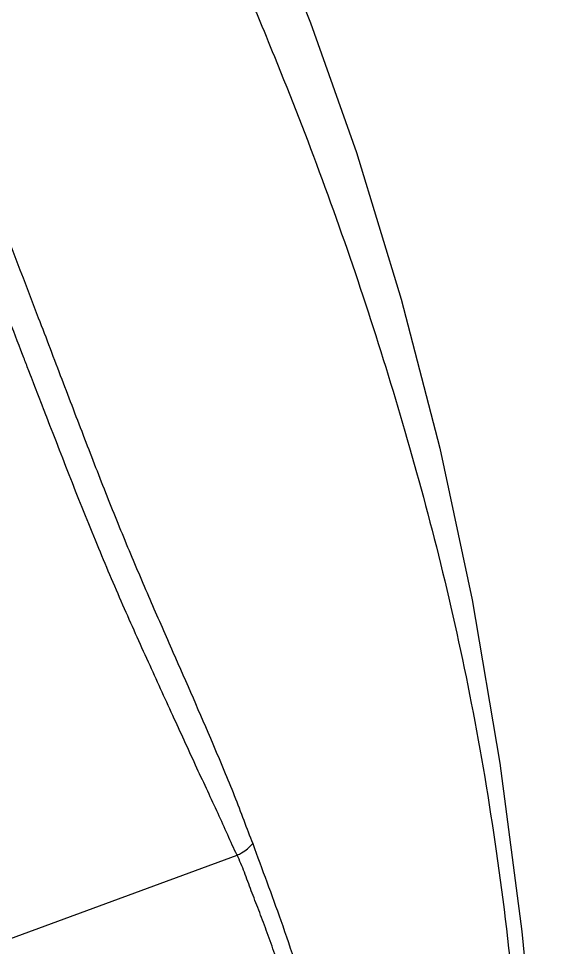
# Model space of a CAD drawing. Header units: millimetres. Extents: x 19741 to 22117, y -10160 to -6800.
# Drawn here: x 21636.71 to 21661.14, y -8210 to -8167.81 of the extents above; entities that cross this region are included whole.
import ezdxf

# ---------------------------------------------------------------- set-up
doc = ezdxf.new("R2010")
doc.units = ezdxf.units.MM

msp = doc.modelspace()

# ---------------------------------------------------------------- linework, layer by layer
at = {"linetype": 'Continuous'}
for p, q in [((21637.177, -8183.817), (21637.105, -8183.63)), ((21637.25, -8184.005), (21637.177, -8183.817)), ((21637.289, -8184.108), (21637.249, -8184.003)), ((21637.29, -8184.11), (21637.25, -8184.005)), ((21637.388, -8184.364), (21637.29, -8184.11)), ((21637.452, -8184.529), (21637.388, -8184.364)), ((21637.78, -8185.376), (21637.452, -8184.529)), ((21637.857, -8185.576), (21637.78, -8185.376)), ((21637.867, -8185.605), (21637.855, -8185.574)), ((21637.869, -8185.606), (21637.857, -8185.576)), ((21637.948, -8185.812), (21637.869, -8185.606)), ((21637.988, -8185.918), (21637.947, -8185.812)), ((21637.989, -8185.918), (21637.948, -8185.812)), ((21636.311, -8209.609), (21646.631, -8205.805))]:
    msp.add_line(p, q, dxfattribs=at)
msp.add_lwpolyline([(21629.38, -8128.497), (21632.729, -8133.376), (21636.323, -8139.159), (21639.751, -8145.291), (21642.859, -8151.412), (21645.526, -8157.189), (21647.823, -8162.613), (21649.965, -8168.009), (21652.058, -8173.903), (21654.087, -8180.553), (21655.844, -8187.33), (21657.316, -8194.212), (21658.568, -8201.627), (21659.57, -8209.276), (21660.287, -8216.711), (21660.774, -8224.27), (21661.138, -8232.257)], dxfattribs=at)
for points, knots in [([(21628.265, -8157.066), (21629.072, -8159.165), (21630.674, -8163.332), (21633.046, -8169.51), (21635.351, -8175.524), (21637.223, -8180.397), (21638.66, -8184.163), (21639.69, -8186.864), (21640.696, -8189.462), (21641.706, -8191.942), (21642.714, -8194.301), (21644.002, -8197.219), (21644.937, -8199.357), (21645.53, -8200.752)], [0, 0, 0, 0, 0.143589, 0.28503, 0.42264, 0.554826, 0.618398, 0.680004, 0.739392, 0.796352, 0.850969, 0.903231, 1, 1, 1, 1]), ([(21647.316, -8167.095), (21647.401, -8167.299), (21647.742, -8168.11), (21648.078, -8168.923), (21648.327, -8169.533)], [0, 0, 0, 0, 0.250828, 1, 1, 1, 1]), ([(21648.327, -8169.533), (21649.081, -8171.384), (21650.529, -8175.104), (21652.505, -8180.781), (21654.308, -8186.596), (21655.941, -8192.639), (21657.349, -8199.001), (21658.47, -8205.715), (21659.31, -8212.749), (21659.647, -8217.547), (21659.765, -8219.986)], [0, 0, 0, 0, 0.11532, 0.230305, 0.346757, 0.466516, 0.59143, 0.722559, 0.859119, 1, 1, 1, 1]), ([(21637.105, -8183.63), (21637.034, -8183.446), (21636.746, -8182.702), (21636.459, -8181.959), (21636.242, -8181.4)], [0, 0, 0, 0, 0.247897, 1, 1, 1, 1]), ([(21646.631, -8205.805), (21646.484, -8205.501), (21646.199, -8204.871), (21645.764, -8203.902), (21645.293, -8202.894), (21644.627, -8201.46), (21643.754, -8199.555), (21642.652, -8197.147), (21641.492, -8194.576), (21639.893, -8190.83), (21638.761, -8187.91), (21637.989, -8185.918)], [0, 0, 0, 0, 0.046619, 0.095596, 0.146929, 0.200544, 0.314382, 0.43667, 0.566907, 0.704552, 1, 1, 1, 1]), ([(21645.53, -8200.752), (21645.7, -8201.15), (21646.03, -8201.932), (21646.506, -8203.087), (21646.935, -8204.201), (21647.199, -8204.932), (21647.342, -8205.28)], [0, 0, 0, 0, 0.266144, 0.522302, 0.768133, 1, 1, 1, 1]), ([(21646.631, -8205.805), (21646.703, -8205.776), (21646.97, -8205.648), (21647.207, -8205.452), (21647.342, -8205.28)], [0, 0, 0, 0, 0.260748, 1, 1, 1, 1]), ([(21647.343, -8205.28), (21647.766, -8206.446), (21648.456, -8208.265), (21649.326, -8210.835), (21650.036, -8213.028), (21650.767, -8215.421), (21651.807, -8219.02), (21652.587, -8221.828), (21653.081, -8223.777)], [0, 0, 0, 0, 0.192011, 0.301201, 0.419959, 0.548925, 0.688661, 1, 1, 1, 1]), ([(21652.367, -8224.008), (21651.907, -8222.088), (21651.165, -8219.318), (21650.136, -8215.775), (21649.405, -8213.412), (21648.791, -8211.572), (21648.313, -8210.196), (21647.966, -8209.231), (21647.624, -8208.312), (21647.28, -8207.438), (21646.976, -8206.597), (21646.755, -8206.059), (21646.631, -8205.805)], [0, 0, 0, 0, 0.310145, 0.450074, 0.57941, 0.698604, 0.754588, 0.808219, 0.85955, 0.90871, 0.955576, 1, 1, 1, 1])]:
    msp.add_open_spline(points, degree=3, knots=knots, dxfattribs=at)

doc.saveas('drawing.dxf')
